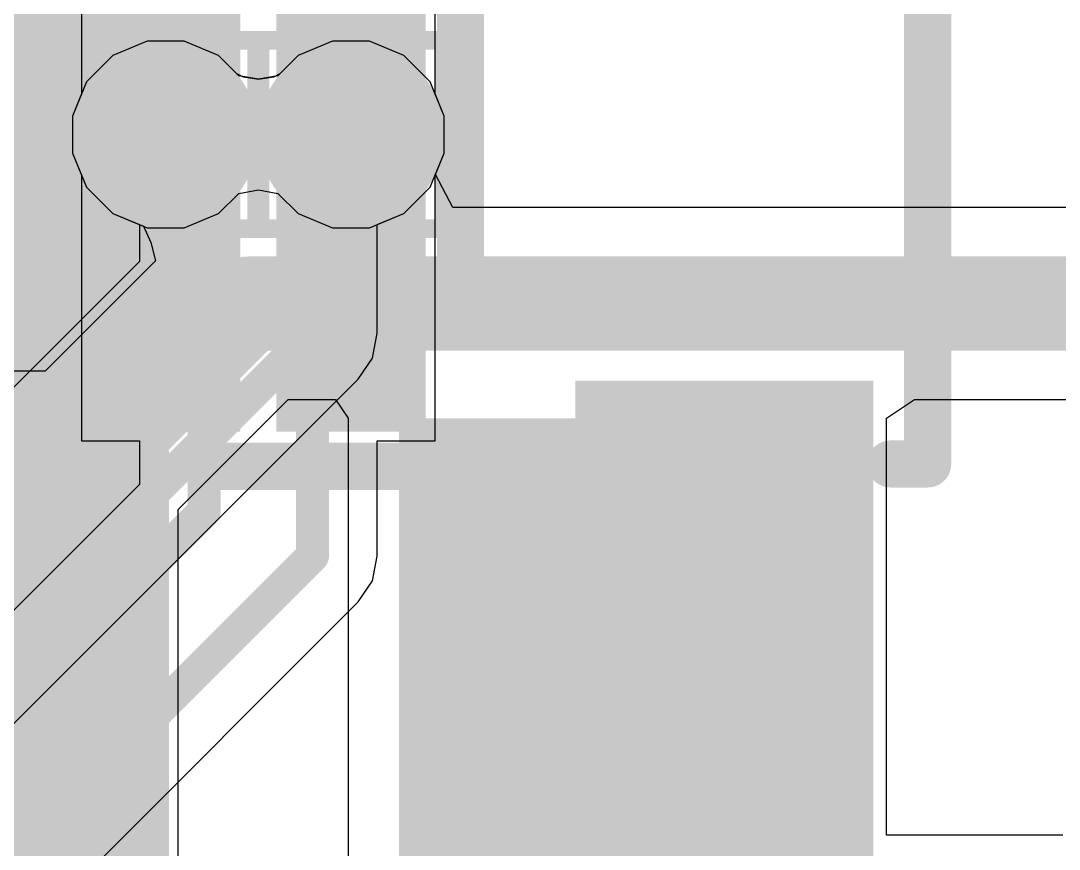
# Model space of a CAD drawing. Header units: inches. Extents: x -6 to 284, y -12 to 154.
# Drawn here: x 76.125 to 78.926, y -8.76 to -6.524 of the extents above; entities that cross this region are included whole.
import ezdxf

# ---------------------------------------------------------------- set-up
doc = ezdxf.new("R2010")
doc.units = ezdxf.units.IN
for name, color, linetype in [('Board Outline', 216, 'Continuous'), ('Bottom Layer', 5, 'Continuous'), ('Bottom Overlay', 54, 'Continuous'), ('Bottom Paste', 16, 'Continuous'), ('Bottom Solder', 6, 'Continuous'), ('Drill Drawing', 1, 'Continuous'), ('GND-1', 16, 'Continuous'), ('GND-2', 90, 'Continuous'), ('GND-3', 216, 'Continuous'), ('GND-4', 54, 'Continuous'), ('PWR-1', 156, 'Continuous'), ('PWR-2', 130, 'Continuous'), ('Signal L1', 76, 'Continuous'), ('Signal L2', 6, 'Continuous'), ('Top Layer', 1, 'Continuous'), ('Top Overlay', 2, 'Continuous'), ('Top Paste', 8, 'Continuous'), ('Top Solder', 216, 'Continuous'), ('Via Holes', 16, 'Continuous')]:
    doc.layers.add(name, color=color, linetype=linetype)

# ---------------------------------------------------------------- blocks, each defined once
blk = doc.blocks.new('DFN2510_10L__11')
at = {"layer": 'Top Layer'}
for points in [[(-0.3, 0.1), (0.3, 0.1), (0.3, -0.1), (-0.3, -0.1)], [(0.5, 0.1), (1.1, 0.1), (1.1, -0.1), (0.5, -0.1)], [(-0.3, -0.4), (0.3, -0.4), (0.3, -0.6), (-0.3, -0.6)], [(0.5, -0.4), (1.1, -0.4), (1.1, -0.6), (0.5, -0.6)], [(-0.3, -0.8), (1.1, -0.8), (1.1, -1.2), (-0.3, -1.2)], [(-0.3, -1.4), (0.3, -1.4), (0.3, -1.6), (-0.3, -1.6)], [(0.5, -1.4), (1.1, -1.4), (1.1, -1.6), (0.5, -1.6)], [(-0.3, -1.9), (0.3, -1.9), (0.3, -2.1), (-0.3, -2.1)], [(0.5, -1.9), (1.1, -1.9), (1.1, -2.1), (0.5, -2.1)]]:
    blk.add_hatch(color=1, dxfattribs=at).paths.add_polyline_path(points)
at = {"layer": 'Top Paste'}
for points in [[(-0.3, 0.1), (0.3, 0.1), (0.3, -0.1), (-0.3, -0.1)], [(0.5, 0.1), (1.1, 0.1), (1.1, -0.1), (0.5, -0.1)], [(-0.3, -0.4), (0.3, -0.4), (0.3, -0.6), (-0.3, -0.6)], [(0.5, -0.4), (1.1, -0.4), (1.1, -0.6), (0.5, -0.6)], [(-0.3, -0.8), (1.1, -0.8), (1.1, -1.2), (-0.3, -1.2)], [(-0.3, -1.4), (0.3, -1.4), (0.3, -1.6), (-0.3, -1.6)], [(0.5, -1.4), (1.1, -1.4), (1.1, -1.6), (0.5, -1.6)], [(-0.3, -1.9), (0.3, -1.9), (0.3, -2.1), (-0.3, -2.1)], [(0.5, -1.9), (1.1, -1.9), (1.1, -2.1), (0.5, -2.1)]]:
    blk.add_hatch(color=8, dxfattribs=at).paths.add_polyline_path(points)
at = {"layer": 'Top Solder'}
for points in [[(-0.4016, 0.2016), (0.4016, 0.2016), (0.4016, -0.2016), (-0.4016, -0.2016)], [(0.3984, 0.2016), (1.2016, 0.2016), (1.2016, -0.2016), (0.3984, -0.2016)], [(-0.4016, -0.2984), (0.4016, -0.2984), (0.4016, -0.7016), (-0.4016, -0.7016)], [(0.3984, -0.2984), (1.2016, -0.2984), (1.2016, -0.7016), (0.3984, -0.7016)], [(-0.4016, -0.6984), (1.2016, -0.6984), (1.2016, -1.3016), (-0.4016, -1.3016)], [(-0.4016, -1.2984), (0.4016, -1.2984), (0.4016, -1.7016), (-0.4016, -1.7016)], [(0.3984, -1.2984), (1.2016, -1.2984), (1.2016, -1.7016), (0.3984, -1.7016)], [(-0.4016, -1.7984), (0.4016, -1.7984), (0.4016, -2.2016), (-0.4016, -2.2016)], [(0.3984, -1.7984), (1.2016, -1.7984), (1.2016, -2.2016), (0.3984, -2.2016)]]:
    blk.add_hatch(color=216, dxfattribs=at).paths.add_polyline_path(points)
at = {"layer": 'Top Overlay'}
for points in [[(0.908, 0.2954, 0.127, 0.127, 0), (-0.108, 0.2954, 0.127, 0.127, 0)], [(-0.108, 0.2954, 0.127, 0.127, 0), (-0.108, 0.1938, 0.127, 0.127, 0)], [(0.908, 0.2954, 0.127, 0.127, 0), (0.908, 0.1938, 0.127, 0.127, 0)], [(-0.5652, 0.143, 0.127, 0.127, 0), (-0.5652, -0.111, 0.127, 0.127, 0)], [(-0.5652, 0.143, 0.127, 0.127, 0), (-0.4382, 0.016, 0.127, 0.127, 0)], [(-0.4382, 0.016, 0.127, 0.127, 0), (-0.5652, -0.111, 0.127, 0.127, 0)], [(-0.108, -2.1938, 0.127, 0.127, 0), (-0.108, -2.2954, 0.127, 0.127, 0)], [(0.908, -2.1938, 0.127, 0.127, 0), (0.908, -2.2954, 0.127, 0.127, 0)], [(-0.108, -2.2954, 0.127, 0.127, 0), (0.908, -2.2954, 0.127, 0.127, 0)]]:
    blk.add_lwpolyline(points, format="xyseb", dxfattribs=at)
for points in [[(-0.1398, 0.2954, 0.0635, 0.0635, 1), (-0.0763, 0.2954, 0.0635, 0.0635, 1)], [(-0.1398, 0.2954, 0.0635, 0.0635, 1), (-0.0763, 0.2954, 0.0635, 0.0635, 1)], [(0.8762, 0.2954, 0.0635, 0.0635, 1), (0.9397, 0.2954, 0.0635, 0.0635, 1)], [(0.8762, 0.2954, 0.0635, 0.0635, 1), (0.9397, 0.2954, 0.0635, 0.0635, 1)], [(-0.1398, 0.1938, 0.0635, 0.0635, 1), (-0.0763, 0.1938, 0.0635, 0.0635, 1)], [(0.8762, 0.1938, 0.0635, 0.0635, 1), (0.9397, 0.1938, 0.0635, 0.0635, 1)], [(-0.597, 0.143, 0.0635, 0.0635, 1), (-0.5335, 0.143, 0.0635, 0.0635, 1)], [(-0.597, 0.143, 0.0635, 0.0635, 1), (-0.5335, 0.143, 0.0635, 0.0635, 1)], [(-0.47, 0.016, 0.0635, 0.0635, 1), (-0.4065, 0.016, 0.0635, 0.0635, 1)], [(-0.47, 0.016, 0.0635, 0.0635, 1), (-0.4065, 0.016, 0.0635, 0.0635, 1)], [(-0.5969, -0.111, 0.0635, 0.0635, 1), (-0.5334, -0.111, 0.0635, 0.0635, 1)], [(-0.5969, -0.111, 0.0635, 0.0635, 1), (-0.5334, -0.111, 0.0635, 0.0635, 1)], [(-0.1398, -2.1938, 0.0635, 0.0635, 1), (-0.0763, -2.1938, 0.0635, 0.0635, 1)], [(0.8762, -2.1938, 0.0635, 0.0635, 1), (0.9397, -2.1938, 0.0635, 0.0635, 1)], [(-0.1398, -2.2954, 0.0635, 0.0635, 1), (-0.0763, -2.2954, 0.0635, 0.0635, 1)], [(-0.1398, -2.2954, 0.0635, 0.0635, 1), (-0.0763, -2.2954, 0.0635, 0.0635, 1)], [(0.8762, -2.2954, 0.0635, 0.0635, 1), (0.9397, -2.2954, 0.0635, 0.0635, 1)], [(0.8762, -2.2954, 0.0635, 0.0635, 1), (0.9397, -2.2954, 0.0635, 0.0635, 1)]]:
    blk.add_lwpolyline(points, format="xyseb", close=True, dxfattribs=at)
blk = doc.blocks.new('SOT_23_5_B_117')
at = {"layer": 'Bottom Layer'}
for points in [[(0.75, 1.25), (1.85, 1.25), (1.85, 0.65), (0.75, 0.65)], [(0.75, -0.65), (1.85, -0.65), (1.85, -1.25), (0.75, -1.25)]]:
    blk.add_hatch(color=5, dxfattribs=at).paths.add_polyline_path(points)
at = {"layer": 'Bottom Paste'}
for points in [[(0.75, 1.25), (1.85, 1.25), (1.85, 0.65), (0.75, 0.65)], [(0.75, -0.65), (1.85, -0.65), (1.85, -1.25), (0.75, -1.25)]]:
    blk.add_hatch(color=16, dxfattribs=at).paths.add_polyline_path(points)
at = {"layer": 'Bottom Solder'}
for points in [[(0.6484, 1.3516), (1.9516, 1.3516), (1.9516, 0.5484), (0.6484, 0.5484)], [(0.6484, -0.5484), (1.9516, -0.5484), (1.9516, -1.3516), (0.6484, -1.3516)]]:
    blk.add_hatch(color=6, dxfattribs=at).paths.add_polyline_path(points)
at = {"layer": 'Bottom Overlay'}
for points in [[(0.8736, 1.4986, 0.127, 0.127, 0), (-0.879, 1.4986, 0.127, 0.127, 0)], [(0.8736, 1.3986, 0.127, 0.127, 0), (0.8736, 1.4986, 0.127, 0.127, 0)], [(0.88, -0.44, 0.127, 0.127, 0), (0.88, 0.418, 0.127, 0.127, 0)]]:
    blk.add_lwpolyline(points, format="xyseb", dxfattribs=at)
for points in [[(0.8418, 1.4986, 0.0635, 0.0635, 1), (0.9053, 1.4986, 0.0635, 0.0635, 1)], [(0.8418, 1.4986, 0.0635, 0.0635, 1), (0.9053, 1.4986, 0.0635, 0.0635, 1)], [(0.8418, 1.3986, 0.0635, 0.0635, 1), (0.9053, 1.3986, 0.0635, 0.0635, 1)], [(0.8483, 0.418, 0.0635, 0.0635, 1), (0.9118, 0.418, 0.0635, 0.0635, 1)], [(0.8483, -0.44, 0.0635, 0.0635, 1), (0.9118, -0.44, 0.0635, 0.0635, 1)]]:
    blk.add_lwpolyline(points, format="xyseb", close=True, dxfattribs=at)

msp = doc.modelspace()

# ---------------------------------------------------------------- hatches: boundary and pattern name
at = {"layer": 'Bottom Layer'}
h = msp.add_hatch(color=5, dxfattribs=at)
edge = h.paths.add_edge_path()
edge.add_arc((76.5156, -6.8315), 0.15, 0, 360)
h = msp.add_hatch(color=5, dxfattribs=at)
edge = h.paths.add_edge_path()
edge.add_arc((77.0156, -6.8315), 0.15, 0, 360)
msp.add_hatch(color=5, dxfattribs=at).paths.add_polyline_path([(77.1453, -10.1959), (78.3226, -10.1959), (78.3226, -7.597), (77.1453, -7.597)])
at = {"layer": 'Bottom Solder'}
h = msp.add_hatch(color=6, dxfattribs=at)
edge = h.paths.add_edge_path()
edge.add_arc((76.5156, -6.8315), 0.2516, 0, 360)
h = msp.add_hatch(color=6, dxfattribs=at)
edge = h.paths.add_edge_path()
edge.add_arc((77.0156, -6.8315), 0.2516, 0, 360)
at = {"layer": 'GND-1'}
h = msp.add_hatch(color=16, dxfattribs=at)
edge = h.paths.add_edge_path()
edge.add_arc((76.5156, -6.8315), 0.15, 0, 360)
h = msp.add_hatch(color=16, dxfattribs=at)
edge = h.paths.add_edge_path()
edge.add_arc((77.0156, -6.8315), 0.15, 0, 360)
at = {"layer": 'GND-2'}
h = msp.add_hatch(color=90, dxfattribs=at)
edge = h.paths.add_edge_path()
edge.add_arc((76.5156, -6.8315), 0.15, 0, 360)
h = msp.add_hatch(color=90, dxfattribs=at)
edge = h.paths.add_edge_path()
edge.add_arc((77.0156, -6.8315), 0.15, 0, 360)
at = {"layer": 'GND-3'}
h = msp.add_hatch(color=216, dxfattribs=at)
edge = h.paths.add_edge_path()
edge.add_arc((76.5156, -6.8315), 0.15, 0, 360)
h = msp.add_hatch(color=216, dxfattribs=at)
edge = h.paths.add_edge_path()
edge.add_arc((77.0156, -6.8315), 0.15, 0, 360)
at = {"layer": 'GND-4'}
h = msp.add_hatch(color=54, dxfattribs=at)
edge = h.paths.add_edge_path()
edge.add_arc((76.5156, -6.8315), 0.15, 0, 360)
h = msp.add_hatch(color=54, dxfattribs=at)
edge = h.paths.add_edge_path()
edge.add_arc((77.0156, -6.8315), 0.15, 0, 360)
at = {"layer": 'PWR-1'}
h = msp.add_hatch(color=156, dxfattribs=at)
edge = h.paths.add_edge_path()
edge.add_arc((76.5156, -6.8315), 0.15, 0, 360)
h = msp.add_hatch(color=156, dxfattribs=at)
edge = h.paths.add_edge_path()
edge.add_arc((77.0156, -6.8315), 0.15, 0, 360)
at = {"layer": 'PWR-2'}
h = msp.add_hatch(color=130, dxfattribs=at)
edge = h.paths.add_edge_path()
edge.add_arc((76.5156, -6.8315), 0.15, 0, 360)
h = msp.add_hatch(color=130, dxfattribs=at)
edge = h.paths.add_edge_path()
edge.add_arc((77.0156, -6.8315), 0.15, 0, 360)
at = {"layer": 'Signal L1'}
h = msp.add_hatch(color=76, dxfattribs=at)
edge = h.paths.add_edge_path()
edge.add_arc((76.5156, -6.8315), 0.15, 0, 360)
h = msp.add_hatch(color=76, dxfattribs=at)
edge = h.paths.add_edge_path()
edge.add_arc((77.0156, -6.8315), 0.15, 0, 360)
at = {"layer": 'Signal L2'}
h = msp.add_hatch(color=6, dxfattribs=at)
edge = h.paths.add_edge_path()
edge.add_arc((76.5156, -6.8315), 0.15, 0, 360)
h = msp.add_hatch(color=6, dxfattribs=at)
edge = h.paths.add_edge_path()
edge.add_arc((77.0156, -6.8315), 0.15, 0, 360)
at = {"layer": 'Top Layer'}
h = msp.add_hatch(color=1, dxfattribs=at)
edge = h.paths.add_edge_path()
edge.add_arc((76.5156, -6.8315), 0.15, 0, 360)
h = msp.add_hatch(color=1, dxfattribs=at)
edge = h.paths.add_edge_path()
edge.add_arc((77.0156, -6.8315), 0.15, 0, 360)
at = {"layer": 'Top Solder'}
h = msp.add_hatch(color=216, dxfattribs=at)
edge = h.paths.add_edge_path()
edge.add_arc((76.5156, -6.8315), 0.2516, 0, 360)
h = msp.add_hatch(color=216, dxfattribs=at)
edge = h.paths.add_edge_path()
edge.add_arc((77.0156, -6.8315), 0.2516, 0, 360)
at = {"layer": 'Via Holes'}
h = msp.add_hatch(color=7, dxfattribs=at)
edge = h.paths.add_edge_path()
edge.add_arc((76.5156, -6.8315), 0.075, 0, 360)
h = msp.add_hatch(color=7, dxfattribs=at)
edge = h.paths.add_edge_path()
edge.add_arc((77.0156, -6.8315), 0.075, 0, 360)

# ---------------------------------------------------------------- linework, layer by layer
at = {"layer": 'Board Outline'}
msp.add_lwpolyline([(82.7291, -4.3313, 0.1778, 0.1778, -0.414214), (75.4223, -11.6401, 0.1778, 0.1778, 0)], format="xyseb", dxfattribs=at)
at = {"layer": 'Bottom Layer'}
for p, q in [((76.4656, -6.5799), (76.3731, -6.6182)), ((76.5657, -6.5799), (76.4656, -6.5799)), ((76.6581, -6.6182), (76.5657, -6.5799)), ((76.9656, -6.5799), (76.8731, -6.6182)), ((77.0657, -6.5799), (76.9656, -6.5799)), ((77.1581, -6.6182), (77.0657, -6.5799)), ((76.3731, -6.6182), (76.3023, -6.689)), ((76.7128, -6.6729), (76.6581, -6.6182)), ((76.8731, -6.6182), (76.8184, -6.6729)), ((77.2289, -6.689), (77.1581, -6.6182)), ((76.3023, -6.689), (76.264, -6.7815)), ((76.7656, -6.6824), (76.7128, -6.6729)), ((76.8184, -6.6729), (76.7656, -6.6824)), ((77.2672, -6.7815), (77.2289, -6.689)), ((76.264, -6.7815), (76.264, -6.8816)), ((77.2672, -6.8816), (77.2672, -6.7815)), ((76.264, -6.8816), (76.3023, -6.974)), ((77.2431, -6.9397), (77.2672, -6.8816)), ((77.2904, -7.0286), (77.2431, -6.9397)), ((76.3023, -6.974), (76.3731, -7.0448)), ((78.9503, -7.0286), (77.2904, -7.0286)), ((76.3731, -7.0448), (76.4555, -7.079)), ((76.4555, -7.079), (76.4758, -7.1233)), ((76.4758, -7.1233), (76.4882, -7.172)), ((76.4882, -7.172), (76.1902, -7.47)), ((76.1902, -7.47), (75.6956, -7.47)), ((76.5496, -7.8431), (76.8461, -7.5466)), ((76.8461, -7.5466), (76.9741, -7.5466)), ((76.9741, -7.5466), (77.0079, -7.597)), ((78.4601, -7.597), (78.5354, -7.5466)), ((78.5354, -7.5466), (78.9503, -7.5466)), ((77.0079, -7.597), (77.0079, -8.8599)), ((78.4601, -8.7225), (78.4601, -7.597)), ((76.5496, -8.824), (76.5496, -7.8431)), ((78.9359, -8.7225), (78.4601, -8.7225))]:
    msp.add_line(p, q, dxfattribs=at)
for points in [[(76.3405, -7.6859, 0.254, 0.254, 0), (76.7388, -7.2876, 0.254, 0.254, 0)], [(76.7388, -7.2876, 0.254, 0.254, 0), (79.7692, -7.2876, 0.254, 0.254, 0)], [(76.1289, -7.8907, 0.254, 0.254, 0), (76.3337, -7.6859, 0.254, 0.254, 0)], [(76.3337, -7.6859, 0.254, 0.254, 0), (76.3405, -7.6859, 0.254, 0.254, 0)], [(76.1289, -7.9881, 0.254, 0.254, 0), (76.1289, -7.8907, 0.254, 0.254, 0)]]:
    msp.add_lwpolyline(points, format="xyseb", dxfattribs=at)
for points in [[(76.6753, -7.2876, 0.127, 0.127, 1), (76.8023, -7.2876, 0.127, 0.127, 1)], [(76.6753, -7.2876, 0.127, 0.127, 1), (76.8023, -7.2876, 0.127, 0.127, 1)], [(76.2702, -7.6859, 0.127, 0.127, 1), (76.3972, -7.6859, 0.127, 0.127, 1)], [(76.2702, -7.6859, 0.127, 0.127, 1), (76.3972, -7.6859, 0.127, 0.127, 1)], [(76.277, -7.6859, 0.127, 0.127, 1), (76.404, -7.6859, 0.127, 0.127, 1)], [(76.277, -7.6859, 0.127, 0.127, 1), (76.404, -7.6859, 0.127, 0.127, 1)], [(76.0654, -7.8907, 0.127, 0.127, 1), (76.1924, -7.8907, 0.127, 0.127, 1)], [(76.0654, -7.8907, 0.127, 0.127, 1), (76.1924, -7.8907, 0.127, 0.127, 1)], [(76.0654, -7.9881, 0.127, 0.127, 1), (76.1924, -7.9881, 0.127, 0.127, 1)]]:
    msp.add_lwpolyline(points, format="xyseb", close=True, dxfattribs=at)
at = {"layer": 'Drill Drawing'}
for points in [[(76.2616, -6.5775, 0.0508, 0.0508, 0), (76.7696, -6.5775, 0.0508, 0.0508, 0)], [(76.2616, -7.0855, 0.0508, 0.0508, 0), (76.2616, -6.5775, 0.0508, 0.0508, 0)], [(76.7616, -6.5775, 0.0508, 0.0508, 0), (77.2696, -6.5775, 0.0508, 0.0508, 0)], [(76.7616, -7.0855, 0.0508, 0.0508, 0), (76.7616, -6.5775, 0.0508, 0.0508, 0)], [(76.7696, -7.0855, 0.0508, 0.0508, 0), (76.7696, -6.5775, 0.0508, 0.0508, 0)], [(77.2696, -7.0855, 0.0508, 0.0508, 0), (77.2696, -6.5775, 0.0508, 0.0508, 0)], [(76.2616, -7.0855, 0.0508, 0.0508, 0), (76.7696, -7.0855, 0.0508, 0.0508, 0)], [(76.7616, -7.0855, 0.0508, 0.0508, 0), (77.2696, -7.0855, 0.0508, 0.0508, 0)]]:
    msp.add_lwpolyline(points, format="xyseb", dxfattribs=at)
for points in [[(76.2489, -6.5775, 0.0254, 0.0254, 1), (76.2743, -6.5775, 0.0254, 0.0254, 1)], [(76.2489, -6.5775, 0.0254, 0.0254, 1), (76.2743, -6.5775, 0.0254, 0.0254, 1)], [(76.7489, -6.5775, 0.0254, 0.0254, 1), (76.7743, -6.5775, 0.0254, 0.0254, 1)], [(76.7489, -6.5775, 0.0254, 0.0254, 1), (76.7743, -6.5775, 0.0254, 0.0254, 1)], [(76.7569, -6.5775, 0.0254, 0.0254, 1), (76.7823, -6.5775, 0.0254, 0.0254, 1)], [(76.7569, -6.5775, 0.0254, 0.0254, 1), (76.7823, -6.5775, 0.0254, 0.0254, 1)], [(77.2569, -6.5775, 0.0254, 0.0254, 1), (77.2823, -6.5775, 0.0254, 0.0254, 1)], [(77.2569, -6.5775, 0.0254, 0.0254, 1), (77.2823, -6.5775, 0.0254, 0.0254, 1)], [(76.2489, -7.0855, 0.0254, 0.0254, 1), (76.2743, -7.0855, 0.0254, 0.0254, 1)], [(76.2489, -7.0855, 0.0254, 0.0254, 1), (76.2743, -7.0855, 0.0254, 0.0254, 1)], [(76.7489, -7.0855, 0.0254, 0.0254, 1), (76.7743, -7.0855, 0.0254, 0.0254, 1)], [(76.7489, -7.0855, 0.0254, 0.0254, 1), (76.7743, -7.0855, 0.0254, 0.0254, 1)], [(76.7569, -7.0855, 0.0254, 0.0254, 1), (76.7823, -7.0855, 0.0254, 0.0254, 1)], [(76.7569, -7.0855, 0.0254, 0.0254, 1), (76.7823, -7.0855, 0.0254, 0.0254, 1)], [(77.2569, -7.0855, 0.0254, 0.0254, 1), (77.2823, -7.0855, 0.0254, 0.0254, 1)], [(77.2569, -7.0855, 0.0254, 0.0254, 1), (77.2823, -7.0855, 0.0254, 0.0254, 1)]]:
    msp.add_lwpolyline(points, format="xyseb", close=True, dxfattribs=at)
at = {"layer": 'GND-1'}
for p, q in [((76.4656, -6.5799), (76.3731, -6.6182)), ((76.5657, -6.5799), (76.4656, -6.5799)), ((76.6581, -6.6182), (76.5657, -6.5799)), ((76.9656, -6.5799), (76.8731, -6.6182)), ((77.0657, -6.5799), (76.9656, -6.5799)), ((77.1581, -6.6182), (77.0657, -6.5799)), ((76.3731, -6.6182), (76.3023, -6.689)), ((76.7128, -6.6729), (76.6581, -6.6182)), ((76.8731, -6.6182), (76.8184, -6.6729)), ((77.2289, -6.689), (77.1581, -6.6182)), ((76.3023, -6.689), (76.264, -6.7815)), ((76.7656, -6.6824), (76.7128, -6.6729)), ((76.8184, -6.6729), (76.7656, -6.6824)), ((77.2672, -6.7815), (77.2289, -6.689)), ((76.264, -6.7815), (76.264, -6.8816)), ((77.2672, -6.8816), (77.2672, -6.7815)), ((76.264, -6.8816), (76.3023, -6.974)), ((77.2289, -6.974), (77.2672, -6.8816)), ((76.3023, -6.974), (76.3731, -7.0448)), ((77.1581, -7.0448), (77.2289, -6.974)), ((76.6581, -7.0448), (76.7128, -6.9902)), ((76.7128, -6.9902), (76.7656, -6.9806)), ((76.7656, -6.9806), (76.8184, -6.9902)), ((76.8184, -6.9902), (76.8731, -7.0448)), ((76.3731, -7.0448), (76.4656, -7.0831)), ((76.5657, -7.0831), (76.6581, -7.0448)), ((76.8731, -7.0448), (76.9656, -7.0831)), ((77.0657, -7.0831), (77.1581, -7.0448)), ((76.4656, -7.0831), (76.5657, -7.0831)), ((76.9656, -7.0831), (77.0657, -7.0831))]:
    msp.add_line(p, q, dxfattribs=at)
at = {"layer": 'GND-2'}
for p, q in [((76.4656, -6.5799), (76.3731, -6.6182)), ((76.5657, -6.5799), (76.4656, -6.5799)), ((76.6581, -6.6182), (76.5657, -6.5799)), ((76.9656, -6.5799), (76.8731, -6.6182)), ((77.0657, -6.5799), (76.9656, -6.5799)), ((77.1581, -6.6182), (77.0657, -6.5799)), ((76.3731, -6.6182), (76.3023, -6.689)), ((76.7128, -6.6729), (76.6581, -6.6182)), ((76.8731, -6.6182), (76.8184, -6.6729)), ((77.2289, -6.689), (77.1581, -6.6182)), ((76.3023, -6.689), (76.264, -6.7815)), ((76.7656, -6.6824), (76.7128, -6.6729)), ((76.8184, -6.6729), (76.7656, -6.6824)), ((77.2672, -6.7815), (77.2289, -6.689)), ((76.264, -6.7815), (76.264, -6.8816)), ((77.2672, -6.8816), (77.2672, -6.7815)), ((76.264, -6.8816), (76.3023, -6.974)), ((77.2289, -6.974), (77.2672, -6.8816)), ((76.3023, -6.974), (76.3731, -7.0448)), ((77.1581, -7.0448), (77.2289, -6.974)), ((76.6581, -7.0448), (76.7128, -6.9902)), ((76.7128, -6.9902), (76.7656, -6.9806)), ((76.7656, -6.9806), (76.8184, -6.9902)), ((76.8184, -6.9902), (76.8731, -7.0448)), ((76.3731, -7.0448), (76.4656, -7.0831)), ((76.5657, -7.0831), (76.6581, -7.0448)), ((76.8731, -7.0448), (76.9656, -7.0831)), ((77.0657, -7.0831), (77.1581, -7.0448)), ((76.4656, -7.0831), (76.5657, -7.0831)), ((76.9656, -7.0831), (77.0657, -7.0831))]:
    msp.add_line(p, q, dxfattribs=at)
at = {"layer": 'GND-3'}
for p, q in [((76.4656, -6.5799), (76.3731, -6.6182)), ((76.5657, -6.5799), (76.4656, -6.5799)), ((76.6581, -6.6182), (76.5657, -6.5799)), ((76.9656, -6.5799), (76.8731, -6.6182)), ((77.0657, -6.5799), (76.9656, -6.5799)), ((77.1581, -6.6182), (77.0657, -6.5799)), ((76.3731, -6.6182), (76.3023, -6.689)), ((76.7128, -6.6729), (76.6581, -6.6182)), ((76.8731, -6.6182), (76.8184, -6.6729)), ((77.2289, -6.689), (77.1581, -6.6182)), ((76.3023, -6.689), (76.264, -6.7815)), ((76.7656, -6.6824), (76.7128, -6.6729)), ((76.8184, -6.6729), (76.7656, -6.6824)), ((77.2672, -6.7815), (77.2289, -6.689)), ((76.264, -6.7815), (76.264, -6.8816)), ((77.2672, -6.8816), (77.2672, -6.7815)), ((76.264, -6.8816), (76.3023, -6.974)), ((77.2289, -6.974), (77.2672, -6.8816)), ((76.3023, -6.974), (76.3731, -7.0448)), ((77.1581, -7.0448), (77.2289, -6.974)), ((76.6581, -7.0448), (76.7128, -6.9902)), ((76.7128, -6.9902), (76.7656, -6.9806)), ((76.7656, -6.9806), (76.8184, -6.9902)), ((76.8184, -6.9902), (76.8731, -7.0448)), ((76.3731, -7.0448), (76.4656, -7.0831)), ((76.5657, -7.0831), (76.6581, -7.0448)), ((76.8731, -7.0448), (76.9656, -7.0831)), ((77.0657, -7.0831), (77.1581, -7.0448)), ((76.4656, -7.0831), (76.5657, -7.0831)), ((76.9656, -7.0831), (77.0657, -7.0831))]:
    msp.add_line(p, q, dxfattribs=at)
at = {"layer": 'GND-4'}
for p, q in [((76.4656, -6.5799), (76.3731, -6.6182)), ((76.5657, -6.5799), (76.4656, -6.5799)), ((76.6581, -6.6182), (76.5657, -6.5799)), ((76.9656, -6.5799), (76.8731, -6.6182)), ((77.0657, -6.5799), (76.9656, -6.5799)), ((77.1581, -6.6182), (77.0657, -6.5799)), ((76.3731, -6.6182), (76.3023, -6.689)), ((76.7128, -6.6729), (76.6581, -6.6182)), ((76.8731, -6.6182), (76.8184, -6.6729)), ((77.2289, -6.689), (77.1581, -6.6182)), ((76.3023, -6.689), (76.264, -6.7815)), ((76.7656, -6.6824), (76.7128, -6.6729)), ((76.8184, -6.6729), (76.7656, -6.6824)), ((77.2672, -6.7815), (77.2289, -6.689)), ((76.264, -6.7815), (76.264, -6.8816)), ((77.2672, -6.8816), (77.2672, -6.7815)), ((76.264, -6.8816), (76.3023, -6.974)), ((77.2289, -6.974), (77.2672, -6.8816)), ((76.3023, -6.974), (76.3731, -7.0448)), ((77.1581, -7.0448), (77.2289, -6.974)), ((76.6581, -7.0448), (76.7128, -6.9902)), ((76.7128, -6.9902), (76.7656, -6.9806)), ((76.7656, -6.9806), (76.8184, -6.9902)), ((76.8184, -6.9902), (76.8731, -7.0448)), ((76.3731, -7.0448), (76.4656, -7.0831)), ((76.5657, -7.0831), (76.6581, -7.0448)), ((76.8731, -7.0448), (76.9656, -7.0831)), ((77.0657, -7.0831), (77.1581, -7.0448)), ((76.4656, -7.0831), (76.5657, -7.0831)), ((76.9656, -7.0831), (77.0657, -7.0831))]:
    msp.add_line(p, q, dxfattribs=at)
at = {"layer": 'PWR-1'}
for p, q in [((76.4656, -6.5799), (76.3731, -6.6182)), ((76.5657, -6.5799), (76.4656, -6.5799)), ((76.6581, -6.6182), (76.5657, -6.5799)), ((76.9656, -6.5799), (76.8731, -6.6182)), ((77.0657, -6.5799), (76.9656, -6.5799)), ((77.1581, -6.6182), (77.0657, -6.5799)), ((76.3731, -6.6182), (76.3023, -6.689)), ((76.7128, -6.6729), (76.6581, -6.6182)), ((76.8731, -6.6182), (76.8184, -6.6729)), ((77.2289, -6.689), (77.1581, -6.6182)), ((76.3023, -6.689), (76.264, -6.7815)), ((76.7656, -6.6824), (76.7128, -6.6729)), ((76.8184, -6.6729), (76.7656, -6.6824)), ((77.2672, -6.7815), (77.2289, -6.689)), ((76.264, -6.7815), (76.264, -6.8816)), ((77.2672, -6.8816), (77.2672, -6.7815)), ((76.264, -6.8816), (76.3023, -6.974)), ((77.2289, -6.974), (77.2672, -6.8816)), ((76.3023, -6.974), (76.3731, -7.0448)), ((77.1581, -7.0448), (77.2289, -6.974)), ((76.6581, -7.0448), (76.7128, -6.9902)), ((76.7128, -6.9902), (76.7656, -6.9806)), ((76.7656, -6.9806), (76.8184, -6.9902)), ((76.8184, -6.9902), (76.8731, -7.0448)), ((76.3731, -7.0448), (76.4656, -7.0831)), ((76.5657, -7.0831), (76.6581, -7.0448)), ((76.8731, -7.0448), (76.9656, -7.0831)), ((77.0657, -7.0831), (77.1581, -7.0448)), ((76.4656, -7.0831), (76.5657, -7.0831)), ((76.9656, -7.0831), (77.0657, -7.0831))]:
    msp.add_line(p, q, dxfattribs=at)
at = {"layer": 'PWR-2'}
for p, q in [((76.4656, -6.5799), (76.3731, -6.6182)), ((76.5657, -6.5799), (76.4656, -6.5799)), ((76.6581, -6.6182), (76.5657, -6.5799)), ((76.9656, -6.5799), (76.8731, -6.6182)), ((77.0657, -6.5799), (76.9656, -6.5799)), ((77.1581, -6.6182), (77.0657, -6.5799)), ((76.3731, -6.6182), (76.3023, -6.689)), ((76.7128, -6.6729), (76.6581, -6.6182)), ((76.8731, -6.6182), (76.8184, -6.6729)), ((77.2289, -6.689), (77.1581, -6.6182)), ((76.3023, -6.689), (76.264, -6.7815)), ((76.7656, -6.6824), (76.7128, -6.6729)), ((76.8184, -6.6729), (76.7656, -6.6824)), ((77.2672, -6.7815), (77.2289, -6.689)), ((76.264, -6.7815), (76.264, -6.8816)), ((77.2672, -6.8816), (77.2672, -6.7815)), ((76.264, -6.8816), (76.3023, -6.974)), ((77.2289, -6.974), (77.2672, -6.8816)), ((76.3023, -6.974), (76.3731, -7.0448)), ((77.1581, -7.0448), (77.2289, -6.974)), ((76.6581, -7.0448), (76.7128, -6.9902)), ((76.7128, -6.9902), (76.7656, -6.9806)), ((76.7656, -6.9806), (76.8184, -6.9902)), ((76.8184, -6.9902), (76.8731, -7.0448)), ((76.3731, -7.0448), (76.4656, -7.0831)), ((76.5657, -7.0831), (76.6581, -7.0448)), ((76.8731, -7.0448), (76.9656, -7.0831)), ((77.0657, -7.0831), (77.1581, -7.0448)), ((76.4656, -7.0831), (76.5657, -7.0831)), ((76.9656, -7.0831), (77.0657, -7.0831))]:
    msp.add_line(p, q, dxfattribs=at)
at = {"layer": 'Signal L1'}
for p, q in [((76.4656, -6.5799), (76.3731, -6.6182)), ((76.5657, -6.5799), (76.4656, -6.5799)), ((76.6581, -6.6182), (76.5657, -6.5799)), ((76.9656, -6.5799), (76.8731, -6.6182)), ((77.0657, -6.5799), (76.9656, -6.5799)), ((77.1581, -6.6182), (77.0657, -6.5799)), ((76.3731, -6.6182), (76.3023, -6.689)), ((76.7128, -6.6729), (76.6581, -6.6182)), ((76.8731, -6.6182), (76.8184, -6.6729)), ((77.2289, -6.689), (77.1581, -6.6182)), ((76.3023, -6.689), (76.264, -6.7815)), ((76.7656, -6.6824), (76.7128, -6.6729)), ((76.8184, -6.6729), (76.7656, -6.6824)), ((77.2672, -6.7815), (77.2289, -6.689)), ((76.264, -6.7815), (76.264, -6.8816)), ((77.2672, -6.8816), (77.2672, -6.7815)), ((76.264, -6.8816), (76.3023, -6.974)), ((77.2289, -6.974), (77.2672, -6.8816)), ((76.3023, -6.974), (76.3731, -7.0448)), ((77.1581, -7.0448), (77.2289, -6.974)), ((76.6581, -7.0448), (76.7128, -6.9902)), ((76.7128, -6.9902), (76.7656, -6.9806)), ((76.7656, -6.9806), (76.8184, -6.9902)), ((76.8184, -6.9902), (76.8731, -7.0448)), ((76.3731, -7.0448), (76.4656, -7.0831)), ((76.5657, -7.0831), (76.6581, -7.0448)), ((76.8731, -7.0448), (76.9656, -7.0831)), ((77.0657, -7.0831), (77.1581, -7.0448)), ((76.4656, -7.0831), (76.5657, -7.0831)), ((76.9656, -7.0831), (77.0657, -7.0831))]:
    msp.add_line(p, q, dxfattribs=at)
at = {"layer": 'Signal L2'}
for p, q in [((76.4656, -6.5799), (76.3731, -6.6182)), ((76.5657, -6.5799), (76.4656, -6.5799)), ((76.6581, -6.6182), (76.5657, -6.5799)), ((76.9656, -6.5799), (76.8731, -6.6182)), ((77.0657, -6.5799), (76.9656, -6.5799)), ((77.1581, -6.6182), (77.0657, -6.5799)), ((76.3731, -6.6182), (76.3023, -6.689)), ((76.7078, -6.6679), (76.6581, -6.6182)), ((76.8731, -6.6182), (76.8234, -6.6679)), ((77.2289, -6.689), (77.1581, -6.6182)), ((76.3023, -6.689), (76.264, -6.7815)), ((76.7252, -6.6766), (76.7078, -6.6679)), ((76.7656, -6.6831), (76.7252, -6.6766)), ((76.8061, -6.6766), (76.7656, -6.6831)), ((76.8234, -6.6679), (76.8061, -6.6766)), ((77.2672, -6.7815), (77.2289, -6.689)), ((76.264, -6.7815), (76.264, -6.8816)), ((77.2672, -6.8816), (77.2672, -6.7815)), ((76.264, -6.8816), (76.3023, -6.974)), ((77.2289, -6.974), (77.2672, -6.8816)), ((76.3023, -6.974), (76.3731, -7.0448)), ((77.1581, -7.0448), (77.2289, -6.974)), ((76.3731, -7.0448), (76.4447, -7.0745)), ((77.0865, -7.0745), (77.1581, -7.0448)), ((76.4447, -7.0745), (76.4447, -7.1745)), ((77.0865, -7.3679), (77.0865, -7.0745)), ((76.4447, -7.1745), (75.6754, -7.9439)), ((77.0732, -7.4348), (77.0865, -7.3679)), ((77.0353, -7.4915), (77.0732, -7.4348)), ((73.5149, -11.012), (77.0353, -7.4915)), ((77.0353, -7.4915), (77.0353, -7.4915))]:
    msp.add_line(p, q, dxfattribs=at)
for points in [[(76.5156, -6.8315, 0.0889, 0.0889, 0), (76.6196, -6.8315, 0.0889, 0.0889, 0)], [(76.6196, -7.2469, 0.0889, 0.0889, 0), (76.6196, -6.8315, 0.0889, 0.0889, 0)], [(76.9117, -7.3679, 0.0889, 0.0889, 0), (76.9117, -6.8315, 0.0889, 0.0889, 0)], [(76.9117, -6.8315, 0.0889, 0.0889, 0), (77.0156, -6.8315, 0.0889, 0.0889, 0)], [(73.2703, -10.5962, 0.0889, 0.0889, 0), (76.6196, -7.2469, 0.0889, 0.0889, 0)], [(73.3912, -10.8883, 0.0889, 0.0889, 0), (76.9117, -7.3679, 0.0889, 0.0889, 0)]]:
    msp.add_lwpolyline(points, format="xyseb", dxfattribs=at)
for points in [[(76.4934, -6.8315, 0.0445, 0.0445, 1), (76.5378, -6.8315, 0.0445, 0.0445, 1)], [(76.5973, -6.8315, 0.0445, 0.0445, 1), (76.6418, -6.8315, 0.0445, 0.0445, 1)], [(76.5973, -6.8315, 0.0445, 0.0445, 1), (76.6418, -6.8315, 0.0445, 0.0445, 1)], [(76.8894, -6.8315, 0.0445, 0.0445, 1), (76.9339, -6.8315, 0.0445, 0.0445, 1)], [(76.8894, -6.8315, 0.0445, 0.0445, 1), (76.9339, -6.8315, 0.0445, 0.0445, 1)], [(76.9934, -6.8315, 0.0445, 0.0445, 1), (77.0378, -6.8315, 0.0445, 0.0445, 1)], [(76.5973, -7.2469, 0.0445, 0.0445, 1), (76.6418, -7.2469, 0.0445, 0.0445, 1)], [(76.5973, -7.2469, 0.0445, 0.0445, 1), (76.6418, -7.2469, 0.0445, 0.0445, 1)], [(76.8894, -7.3679, 0.0445, 0.0445, 1), (76.9339, -7.3679, 0.0445, 0.0445, 1)], [(76.8894, -7.3679, 0.0445, 0.0445, 1), (76.9339, -7.3679, 0.0445, 0.0445, 1)]]:
    msp.add_lwpolyline(points, format="xyseb", close=True, dxfattribs=at)
at = {"layer": 'Top Layer'}
for p, q in [((76.2886, -6.0045), (76.2886, -6.7221)), ((77.2426, -6.7221), (77.2426, -6.0045)), ((76.2886, -6.7221), (76.264, -6.7815)), ((77.2672, -6.7815), (77.2426, -6.7221)), ((76.264, -6.7815), (76.264, -6.8816)), ((77.2672, -6.8816), (77.2672, -6.7815)), ((76.264, -6.8816), (76.2886, -6.9409)), ((77.2426, -6.941), (77.2672, -6.8816)), ((76.2886, -6.9409), (76.2886, -7.6585)), ((77.2426, -7.6585), (77.2426, -6.941)), ((76.2886, -7.6585), (76.4447, -7.6585)), ((76.4447, -7.6585), (76.4447, -7.7756)), ((77.0865, -7.9689), (77.0865, -7.6585)), ((77.0865, -7.6585), (77.2426, -7.6585)), ((76.4447, -7.7756), (75.8279, -8.3924)), ((77.0732, -8.0359), (77.0865, -7.969)), ((77.0865, -7.969), (77.0865, -7.9689)), ((77.0353, -8.0926), (77.0732, -8.0359)), ((76.145, -8.9829), (77.0353, -8.0926)), ((77.0353, -8.0926), (77.0353, -8.0926))]:
    msp.add_line(p, q, dxfattribs=at)
for points in [[(76.5156, -7.4315, 0.0889, 0.0889, 0), (76.5156, -7.2315, 0.0889, 0.0889, 0)], [(77.0156, -7.4315, 0.0889, 0.0889, 0), (77.0156, -7.2315, 0.0889, 0.0889, 0)], [(76.5156, -7.4315, 0.0889, 0.0889, 0), (76.6196, -7.5355, 0.0889, 0.0889, 0)], [(76.9117, -7.5355, 0.0889, 0.0889, 0), (77.0156, -7.4315, 0.0889, 0.0889, 0)], [(76.6196, -7.848, 0.0889, 0.0889, 0), (76.6196, -7.5355, 0.0889, 0.0889, 0)], [(76.9117, -7.969, 0.0889, 0.0889, 0), (76.9117, -7.5355, 0.0889, 0.0889, 0)], [(75.9004, -8.5672, 0.0889, 0.0889, 0), (76.6196, -7.848, 0.0889, 0.0889, 0)], [(76.0213, -8.8593, 0.0889, 0.0889, 0), (76.9117, -7.969, 0.0889, 0.0889, 0)]]:
    msp.add_lwpolyline(points, format="xyseb", dxfattribs=at)
for points in [[(76.4934, -7.2315, 0.0445, 0.0445, 1), (76.5378, -7.2315, 0.0445, 0.0445, 1)], [(76.9934, -7.2315, 0.0445, 0.0445, 1), (77.0378, -7.2315, 0.0445, 0.0445, 1)], [(76.4934, -7.4315, 0.0445, 0.0445, 1), (76.5378, -7.4315, 0.0445, 0.0445, 1)], [(76.4934, -7.4315, 0.0445, 0.0445, 1), (76.5378, -7.4315, 0.0445, 0.0445, 1)], [(76.9934, -7.4315, 0.0445, 0.0445, 1), (77.0378, -7.4315, 0.0445, 0.0445, 1)], [(76.9934, -7.4315, 0.0445, 0.0445, 1), (77.0378, -7.4315, 0.0445, 0.0445, 1)], [(76.5973, -7.5355, 0.0445, 0.0445, 1), (76.6418, -7.5355, 0.0445, 0.0445, 1)], [(76.5973, -7.5355, 0.0445, 0.0445, 1), (76.6418, -7.5355, 0.0445, 0.0445, 1)], [(76.8894, -7.5355, 0.0445, 0.0445, 1), (76.9339, -7.5355, 0.0445, 0.0445, 1)], [(76.8894, -7.5355, 0.0445, 0.0445, 1), (76.9339, -7.5355, 0.0445, 0.0445, 1)], [(76.5973, -7.848, 0.0445, 0.0445, 1), (76.6418, -7.848, 0.0445, 0.0445, 1)], [(76.5973, -7.848, 0.0445, 0.0445, 1), (76.6418, -7.848, 0.0445, 0.0445, 1)], [(76.8894, -7.969, 0.0445, 0.0445, 1), (76.9339, -7.969, 0.0445, 0.0445, 1)], [(76.8894, -7.969, 0.0445, 0.0445, 1), (76.9339, -7.969, 0.0445, 0.0445, 1)]]:
    msp.add_lwpolyline(points, format="xyseb", close=True, dxfattribs=at)

# ---------------------------------------------------------------- block references
for name, p, rotation in [('SOT_23_5_B_117', (77.0726, -6.847), 270), ('DFN2510_10L__11', (75.0156, -7.2315), 90)]:
    msp.add_blockref(name, p, dxfattribs=dict(rotation=rotation))

doc.saveas('drawing.dxf')
